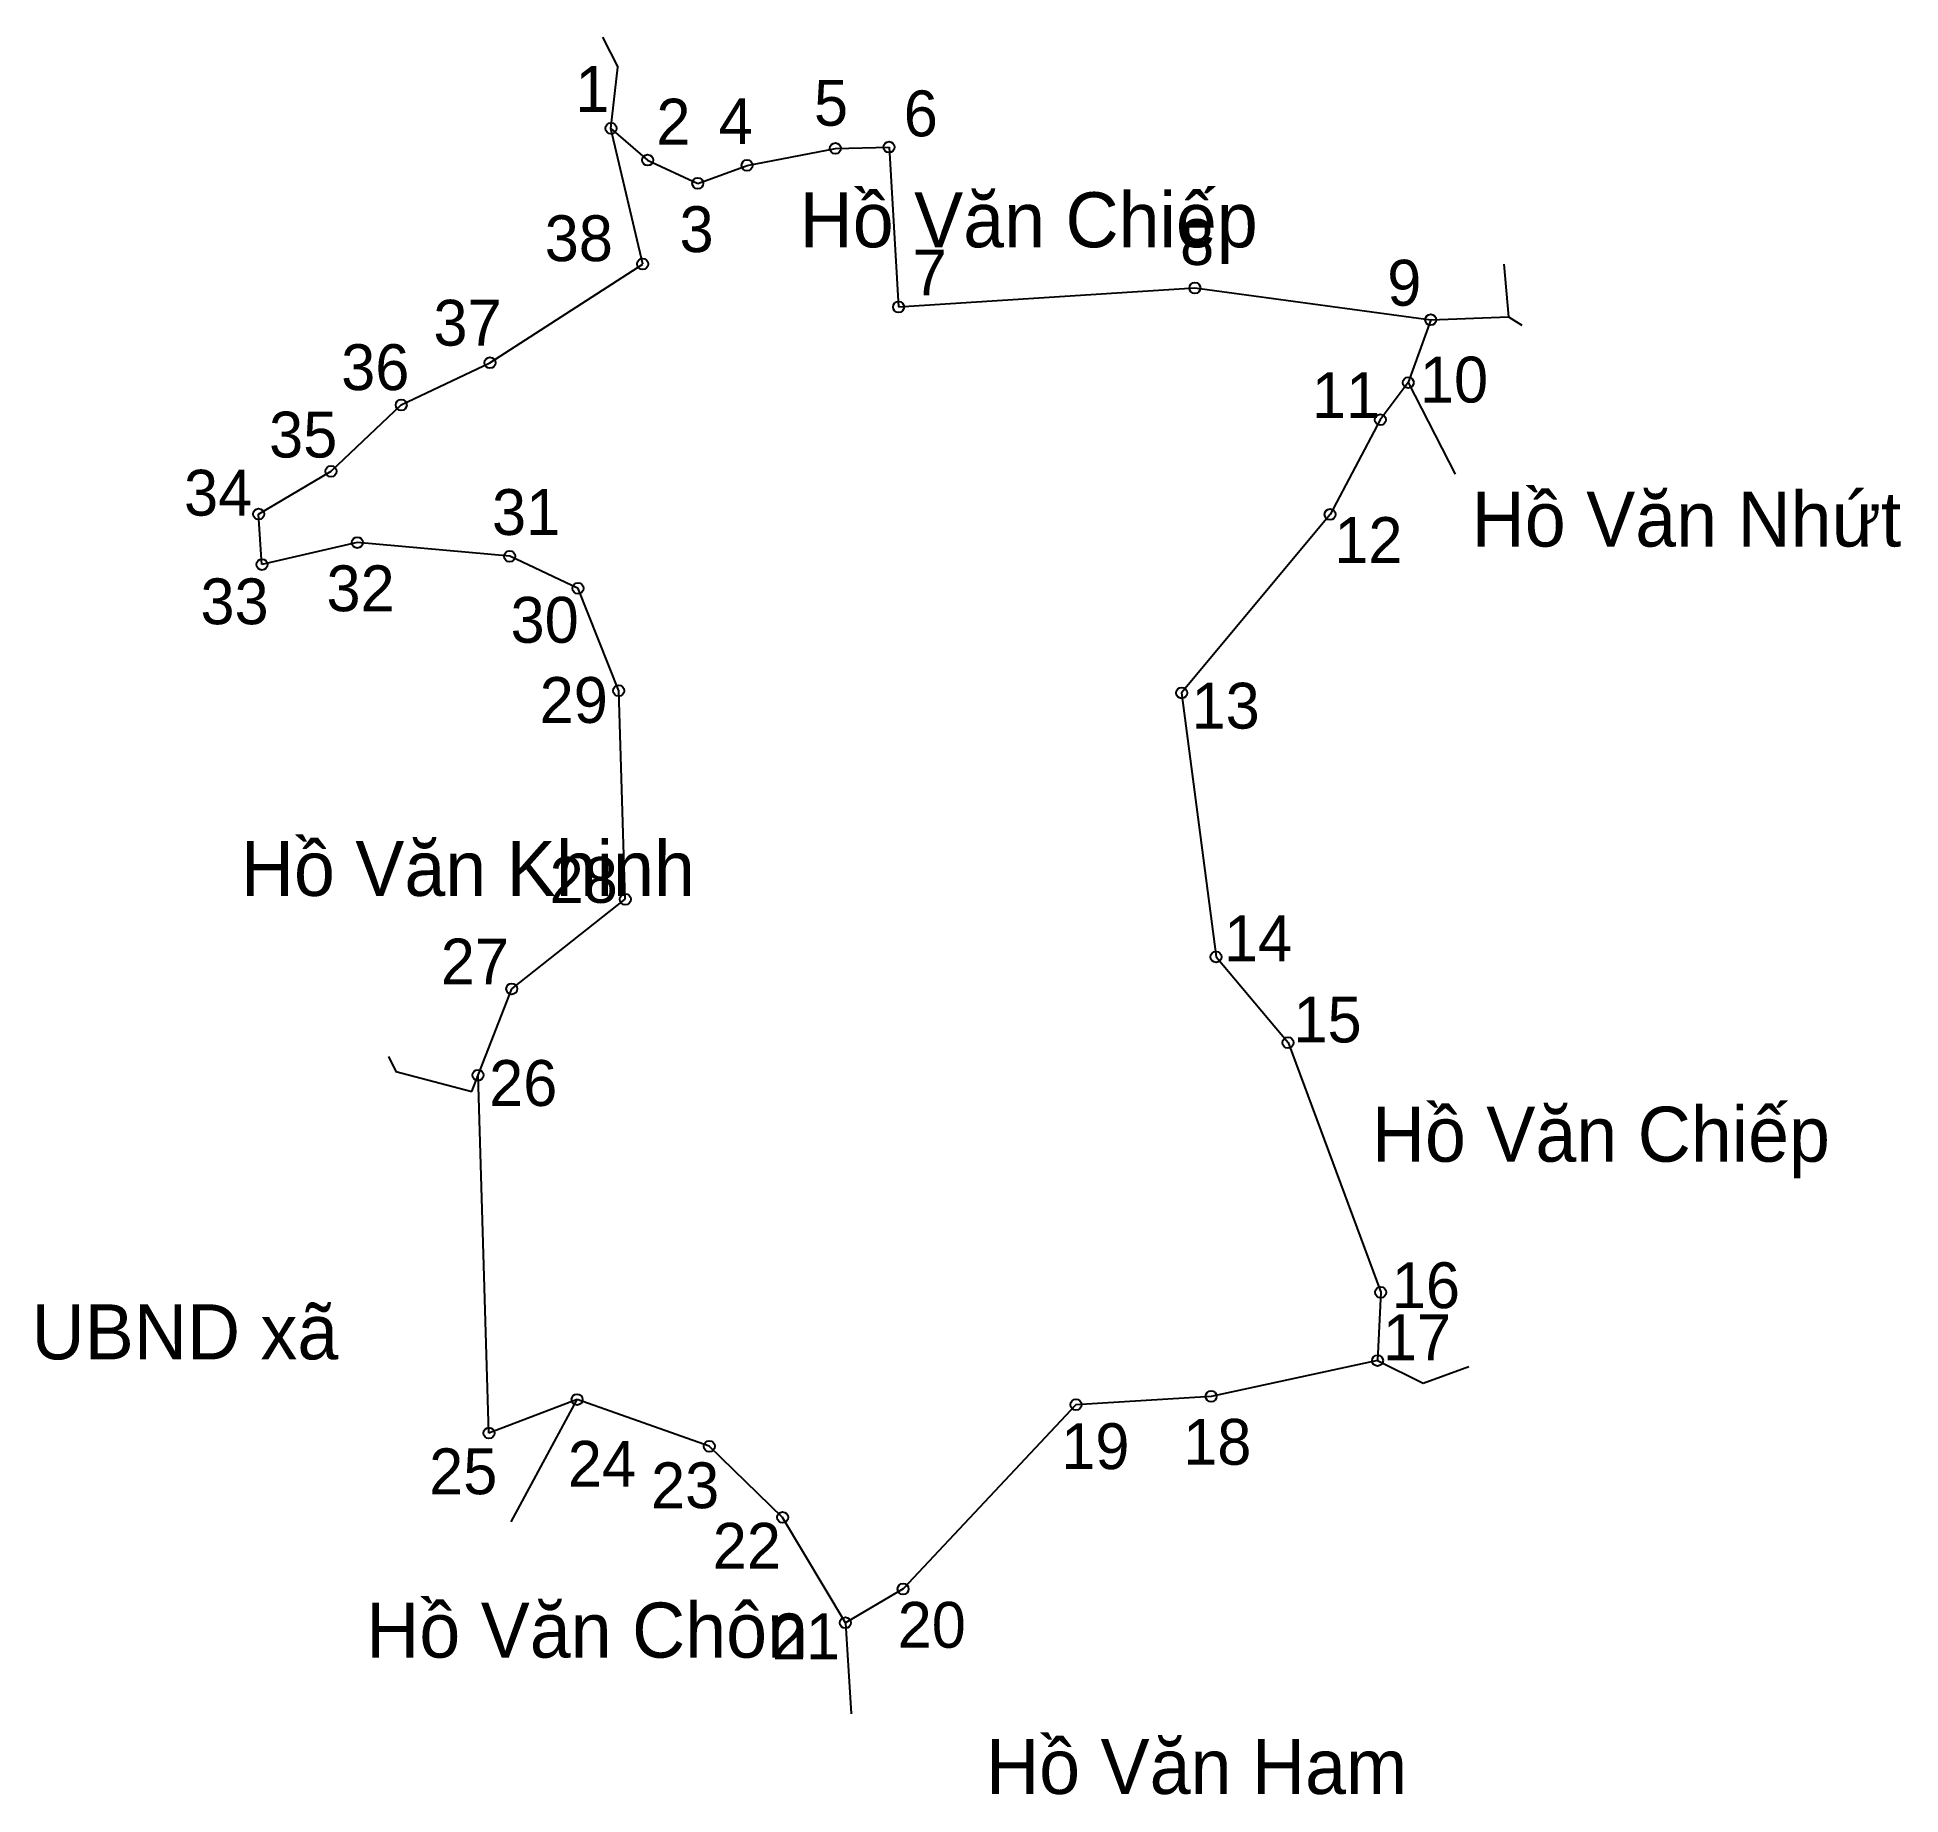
# Model space of a CAD drawing. Extents: x 547912 to 548222, y 1824926 to 1825219.
import ezdxf

# ---------------------------------------------------------------- set-up
doc = ezdxf.new("R2010")
doc.units = 0
for name, color, linetype in [('CanhThua', 7, 'Continuous'), ('MocDinhThua', 7, 'Continuous'), ('RauThua', 7, 'Continuous'), ('SoHieuDinhThua', 7, 'Continuous'), ('TenChuLanCan', 7, 'Continuous')]:
    doc.layers.add(name, color=color, linetype=linetype)

msp = doc.modelspace()

# ---------------------------------------------------------------- linework, layer by layer
at = {"layer": 'CanhThua'}
for p, q in [((548007.65, 1825203.38), (548013.75, 1825198.09)), ((548012.93, 1825180.79), (548007.65, 1825203.38)), ((548030.32, 1825197.22), (548045.03, 1825200.04)), ((548045.03, 1825200.04), (548053.96, 1825200.25)), ((548053.96, 1825200.25), (548055.55, 1825173.64)), ((548013.75, 1825198.09), (548022.11, 1825194.22)), ((548022.11, 1825194.22), (548030.32, 1825197.22)), ((547987.49, 1825164.34), (548012.93, 1825180.79)), ((548055.55, 1825173.64), (548104.91, 1825176.8)), ((548104.91, 1825176.8), (548144.2, 1825171.5)), ((548144.2, 1825171.5), (548140.45, 1825161.04)), ((547972.71, 1825157.31), (547987.49, 1825164.34)), ((548140.45, 1825161.04), (548135.79, 1825154.85)), ((547961.02, 1825146.27), (547972.71, 1825157.31)), ((548135.79, 1825154.85), (548127.43, 1825139.08)), ((547948.96, 1825139.14), (547961.02, 1825146.27)), ((547949.52, 1825130.74), (547948.96, 1825139.14)), ((548127.43, 1825139.08), (548102.7, 1825109.36)), ((547965.39, 1825134.4), (547949.52, 1825130.74)), ((547990.78, 1825132.11), (547965.39, 1825134.4)), ((548002.16, 1825126.77), (547990.78, 1825132.11)), ((548008.94, 1825109.73), (548002.16, 1825126.77)), ((548010.04, 1825074.98), (548008.94, 1825109.73)), ((548102.7, 1825109.36), (548108.43, 1825065.39)), ((547991.13, 1825060.07), (548010.04, 1825074.98)), ((548108.43, 1825065.39), (548120.43, 1825051.11)), ((547985.51, 1825045.69), (547991.13, 1825060.07)), ((548120.43, 1825051.11), (548135.86, 1825009.53)), ((547987.32, 1824986.08), (547985.51, 1825045.69)), ((548135.86, 1825009.53), (548135.33, 1824998.16)), ((548135.33, 1824998.16), (548107.62, 1824992.2)), ((548002.01, 1824991.67), (547987.32, 1824986.08)), ((548024.03, 1824983.88), (548002.01, 1824991.67)), ((548085.1, 1824990.81), (548056.31, 1824960.12)), ((548107.62, 1824992.2), (548085.1, 1824990.81)), ((548036.24, 1824972.04), (548024.03, 1824983.88)), ((548046.69, 1824954.49), (548036.24, 1824972.04)), ((548056.31, 1824960.12), (548046.69, 1824954.49))]:
    msp.add_line(p, q, dxfattribs=at)
at = {"layer": 'MocDinhThua'}
for centre in [(548007.65, 1825203.38), (548013.75, 1825198.09), (548045.03, 1825200.04), (548053.96, 1825200.25), (548030.32, 1825197.22), (548022.11, 1825194.22), (548012.93, 1825180.79), (548104.91, 1825176.8), (548055.55, 1825173.64), (548144.2, 1825171.5), (547987.49, 1825164.34), (548140.45, 1825161.04), (547972.71, 1825157.31), (548135.79, 1825154.85), (547961.02, 1825146.27), (547948.96, 1825139.14), (548127.43, 1825139.08), (547965.39, 1825134.4), (547949.52, 1825130.74), (547990.78, 1825132.11), (548002.16, 1825126.77), (548008.94, 1825109.73), (548102.7, 1825109.36), (548010.04, 1825074.98), (548108.43, 1825065.39), (547991.13, 1825060.07), (548120.43, 1825051.11), (547985.51, 1825045.69), (548135.86, 1825009.53), (548135.33, 1824998.16), (548002.01, 1824991.67), (548085.1, 1824990.81), (548107.62, 1824992.2), (547987.32, 1824986.08), (548024.03, 1824983.88), (548036.24, 1824972.04), (548056.31, 1824960.12), (548046.69, 1824954.49)]:
    msp.add_circle(centre, 0.917, dxfattribs=at)
at = {"layer": 'RauThua'}
for p, q in [((548006.24, 1825218.55), (548008.78, 1825213.59)), ((548007.65, 1825203.38), (548008.78, 1825213.59)), ((548156.35, 1825180.75), (548157.12, 1825172)), ((548144.2, 1825171.5), (548157.12, 1825172)), ((548144.2, 1825171.5), (548157.12, 1825172)), ((548157.12, 1825172), (548159.37, 1825170.6)), ((548140.45, 1825161.04), (548148.28, 1825145.8)), ((547970.61, 1825048.82), (547971.82, 1825046.32)), ((547971.82, 1825046.32), (547984.45, 1825042.96)), ((547984.45, 1825042.96), (547985.51, 1825045.69)), ((548135.33, 1824998.16), (548142.91, 1824994.4)), ((548135.33, 1824998.16), (548142.91, 1824994.4)), ((548142.91, 1824994.4), (548150.55, 1824997.16)), ((548142.91, 1824994.4), (548150.55, 1824997.16)), ((547991.02, 1824971.32), (548002.01, 1824991.67)), ((548046.69, 1824954.49), (548047.64, 1824939.31))]:
    msp.add_line(p, q, dxfattribs=at)

# ---------------------------------------------------------------- texts
at = {"layer": 'SoHieuDinhThua'}
for s, height, p in [('1', 7.64, (548001.72, 1825206.1)), ('5', 7.64, (548041.46, 1825203.82)), ('2', 7.64, (548015.21, 1825200.68)), ('4', 7.64, (548025.58, 1825200.76)), ('6', 7.64, (548056.41, 1825202.05)), ('3', 7.64, (548019.07, 1825182.77)), ('38', 7.638, (547996.61, 1825181.26)), ('8', 7.64, (548102.44, 1825180.62)), ('7', 7.64, (548057.89, 1825175.55)), ('9', 7.64, (548136.95, 1825173.85)), ('37', 7.638, (547978.07, 1825167.19)), ('36', 7.638, (547962.71, 1825159.79)), ('10', 7.638, (548142.39, 1825157.72)), ('11', 7.638, (548124.39, 1825155.13)), ('35', 7.638, (547950.7, 1825148.56)), ('34', 7.638, (547936.53, 1825138.88)), ('31', 7.638, (547987.83, 1825135.66)), ('12', 7.638, (548128.13, 1825131)), ('32', 7.638, (547960.26, 1825122.96)), ('33', 7.638, (547939.27, 1825120.79)), ('30', 7.638, (547990.92, 1825117.71)), ('29', 7.638, (547995.77, 1825104.36)), ('13', 7.638, (548104.35, 1825103.41)), ('28', 7.638, (547997.42, 1825074.39)), ('14', 7.638, (548109.75, 1825064.65)), ('27', 7.638, (547979.3, 1825060.8)), ('15', 7.638, (548121.32, 1825051.14)), ('26', 7.638, (547987.35, 1825040.57)), ('16', 7.638, (548137.71, 1825006.89)), ('17', 7.638, (548136.22, 1824998.21)), ('19', 7.638, (548082.65, 1824980.08)), ('18', 7.638, (548102.96, 1824980.81)), ('24', 7.638, (548000.46, 1824977.15)), ('25', 7.638, (547977.36, 1824975.9)), ('23', 7.638, (548014.32, 1824973.57)), ('22', 7.638, (548024.6, 1824963.49)), ('20', 7.638, (548055.4, 1824950.33)), ('21', 7.638, (548034.44, 1824948.41))]:
    msp.add_text(s, height=height, dxfattribs=at).set_placement(p)
at = {"layer": 'TenChuLanCan'}
for s, height, p in [('Hồ Văn Chiếp', 9.1656, (548039.07, 1825183.57)), ('Hồ Văn Nhứt', 9.1656, (548151.01, 1825133.73)), ('Hồ Văn Khinh', 9.1656, (547945.99, 1825075.55)), ('Hồ Văn Chiếp', 9.1656, (548134.38, 1825031.28)), ('UBND xã', 9.166, (547911.14, 1824998.36)), ('Hồ Văn Chôn', 9.1656, (547966.88, 1824948.69)), ('Hồ Văn Ham', 9.166, (548070.12, 1824925.98))]:
    msp.add_text(s, height=height, dxfattribs=at).set_placement(p)

doc.saveas('drawing.dxf')
